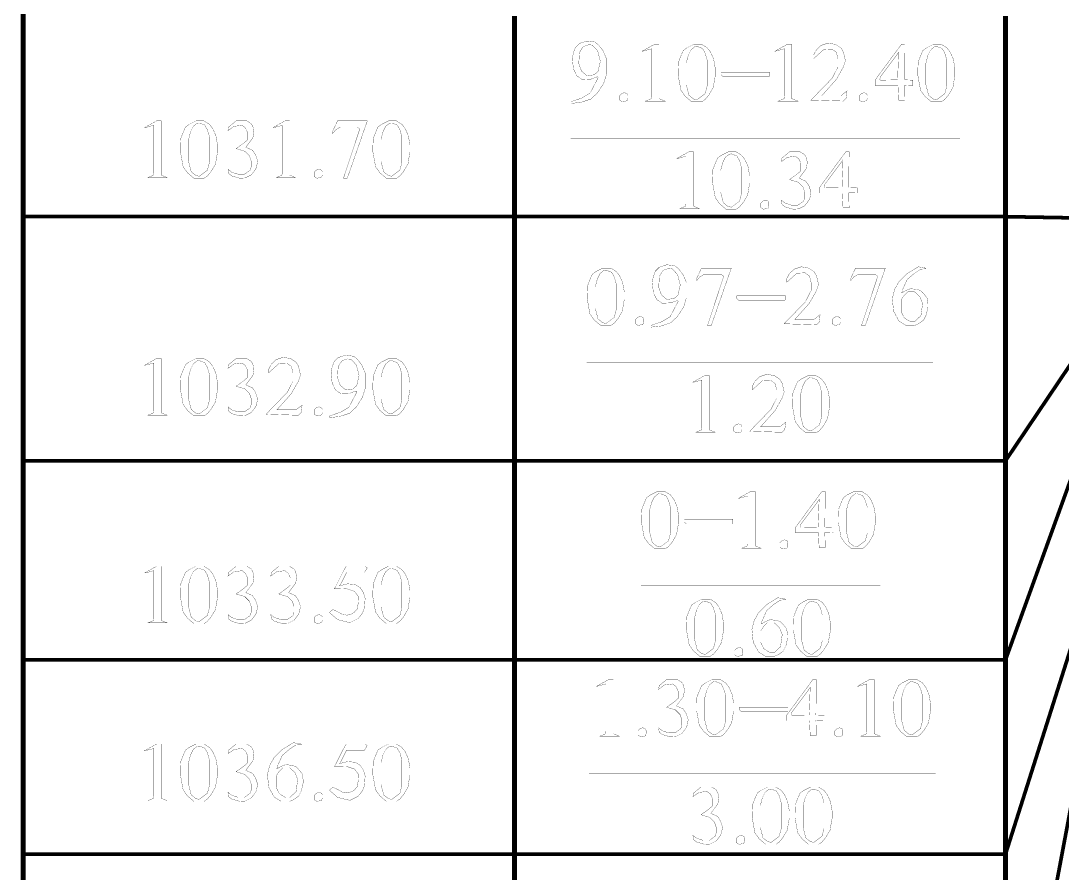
# Model space of a CAD drawing. Extents: x 94 to 452, y -72 to 1042.
# Drawn here: x 146.13 to 188.53, y 110.66 to 145.35 of the extents above; entities that cross this region are included whole.
import ezdxf

# ---------------------------------------------------------------- set-up
doc = ezdxf.new("R2010")
doc.units = 0
doc.header["$MEASUREMENT"] = 0
doc.layers.add('TREE_LAYER', color=7, linetype='Continuous')

msp = doc.modelspace()

# ---------------------------------------------------------------- linework, layer by layer
at = {"layer": 'TREE_LAYER'}
for points, const_width, elevation in [([(146.22612, 164.304039), (146.22612, 99.210443)], 0.2, 65.093596), ([(146.22612, 145.547149), (146.22612, 137.377772)], 0.2, 8.169377), ([(166.22612, 145.547149), (166.22612, 137.377772)], 0.2, 8.169377), ([(186.22612, 145.547149), (186.22612, 137.377772)], 0.2, 8.169377), ([(186.22612, 145.547149), (186.22612, 137.377772)], 0.2, 8.169377), ([(169.506821, 144.484246), (169.177409, 144.525422), (168.875448, 144.429344), (168.710742, 144.264638), (168.628389, 144.04503), (168.587213, 143.811697), (168.628389, 143.399932), (168.765644, 143.111697), (168.985252, 142.960716), (169.342115, 142.974442), (169.602899, 143.07052), (169.644075, 143.043069), (169.314664, 142.411697), (168.971526, 142.205814), (168.532311, 142.054834), (168.532311, 141.986206), (168.916624, 142.027383), (169.095056, 142.082285), (169.342115, 142.164638), (169.589173, 142.397971), (169.616624, 142.425422), (169.863683, 142.809736), (169.973487, 143.166599), (169.973487, 143.811697), (169.836232, 144.127383), (169.657801, 144.360716), (169.506821, 144.484246), (169.506821, 144.484246)], 0.01, 977), ([(169.163683, 144.346991), (169.246036, 144.374442), (169.397017, 144.360716), (169.616624, 144.127383), (169.726428, 143.701893), (169.63035, 143.290128), (169.47937, 143.152873), (169.177409, 143.111697), (168.957801, 143.303853), (168.847997, 143.605814), (168.875448, 144.058755), (168.985252, 144.237187), (168.998977, 144.250912), (169.040154, 144.305814), (169.163683, 144.346991), (169.163683, 144.346991)], 0.01, 977), ([(172.114664, 144.388167), (171.922507, 144.388167), (171.428389, 144.113657), (171.45584, 144.113657), (171.812703, 144.209736), (171.812703, 143.962677), (171.812703, 142.274442), (171.798977, 142.178363), (171.565644, 142.082285), (172.361722, 142.082285), (172.15584, 142.164638), (172.114664, 142.178363), (172.114664, 142.260716), (172.114664, 144.388167), (172.114664, 144.388167)], 0.01, 977), ([(173.857801, 144.388167), (173.528389, 144.388167), (173.253879, 144.250912), (173.102899, 144.141108), (173.006821, 143.921501), (172.910742, 143.674442), (172.897017, 143.34503), (172.897017, 143.125422), (173.006821, 142.521501), (173.185252, 142.274442), (173.446036, 142.054834), (173.857801, 142.054834), (173.857801, 142.054834), (173.995056, 142.150912), (174.146036, 142.329344), (174.324468, 142.631304), (174.365644, 142.892089), (174.406821, 143.111697), (174.406821, 143.221501), (174.406821, 143.413657), (174.338193, 143.797971), (174.214664, 144.072481), (174.077409, 144.250912), (173.857801, 144.388167), (173.857801, 144.388167)], 0.01, 977), ([(173.638193, 144.305814), (173.665644, 144.305814), (173.885252, 144.223461), (173.995056, 144.031304), (174.077409, 143.743069), (174.077409, 142.699932), (173.995056, 142.384246), (173.665644, 142.137187), (173.528389, 142.164638), (173.336232, 142.315618), (173.226428, 142.741108), (173.226428, 143.633265), (173.308781, 143.948952), (173.418585, 144.168559), (173.569566, 144.292089), (173.638193, 144.305814), (173.638193, 144.305814)], 0.01, 977), ([(177.522507, 144.388167), (177.33035, 144.388167), (176.836232, 144.113657), (176.863683, 144.113657), (177.220546, 144.209736), (177.220546, 143.962677), (177.220546, 142.274442), (177.206821, 142.178363), (176.973487, 142.082285), (177.769566, 142.082285), (177.563683, 142.164638), (177.522507, 142.178363), (177.522507, 142.260716), (177.522507, 144.388167), (177.522507, 144.388167)], 0.01, 977), ([(179.306821, 144.388167), (179.00486, 144.443069), (178.716624, 144.346991), (178.524468, 144.168559), (178.414664, 143.962677), (178.414664, 143.811697), (178.826428, 144.182285), (179.15584, 144.19601), (179.334272, 144.072481), (179.402899, 143.811697), (179.402899, 143.468559), (179.169566, 143.015618), (178.30486, 142.123461), (179.622507, 142.082285), (179.732311, 142.192089), (179.773487, 142.49405), (179.526428, 142.301893), (178.826428, 142.301893), (178.744075, 142.301893), (179.334272, 142.960716), (179.622507, 143.468559), (179.663683, 143.592089), (179.70486, 143.715618), (179.70486, 143.743069), (179.677409, 143.852873), (179.636232, 144.031304), (179.622507, 144.086206), (179.526428, 144.237187), (179.512703, 144.250912), (179.306821, 144.388167), (179.306821, 144.388167)], 0.01, 977), ([(182.120546, 144.388167), (181.983291, 144.388167), (180.912703, 142.933265), (180.912703, 142.713657), (181.846036, 142.713657), (181.873487, 142.109736), (182.120546, 142.109736), (182.106821, 142.727383), (182.449958, 142.713657), (182.449958, 142.933265), (182.106821, 142.946991), (182.120546, 144.388167), (182.120546, 144.388167)], 0.01, 977), ([(183.616624, 144.388167), (183.287213, 144.388167), (183.012703, 144.250912), (182.861722, 144.141108), (182.765644, 143.921501), (182.669566, 143.674442), (182.65584, 143.34503), (182.65584, 143.125422), (182.765644, 142.521501), (182.944075, 142.274442), (183.20486, 142.054834), (183.616624, 142.054834), (183.616624, 142.054834), (183.753879, 142.150912), (183.90486, 142.329344), (184.083291, 142.631304), (184.124468, 142.892089), (184.165644, 143.111697), (184.165644, 143.221501), (184.165644, 143.413657), (184.097017, 143.797971), (183.973487, 144.072481), (183.836232, 144.250912), (183.616624, 144.388167), (183.616624, 144.388167)], 0.01, 977), ([(183.397017, 144.305814), (183.424468, 144.305814), (183.644075, 144.223461), (183.753879, 144.031304), (183.836232, 143.743069), (183.836232, 142.699932), (183.753879, 142.384246), (183.424468, 142.137187), (183.287213, 142.164638), (183.095056, 142.315618), (182.985252, 142.741108), (182.985252, 143.633265), (183.067605, 143.948952), (183.177409, 144.168559), (183.328389, 144.292089), (183.397017, 144.305814), (183.397017, 144.305814)], 0.01, 977), ([(181.791134, 143.948952), (181.873487, 144.072481), (181.832311, 142.946991), (181.132311, 142.933265), (181.10486, 142.960716), (181.132311, 143.07052), (181.791134, 143.948952), (181.791134, 143.948952)], 0.01, 977), ([(176.616624, 143.262677), (174.640154, 143.262677), (174.640154, 143.152873), (174.722507, 143.07052), (176.589173, 143.07052), (176.616624, 143.111697), (176.616624, 143.262677), (176.616624, 143.262677)], 0.01, 977), ([(170.810742, 142.384246), (170.700938, 142.425422), (170.591134, 142.384246), (170.508781, 142.301893), (170.508781, 142.123461), (170.618585, 142.054834), (170.810742, 142.09601), (170.838193, 142.192089), (170.838193, 142.205814), (170.838193, 142.315618), (170.810742, 142.384246), (170.810742, 142.384246)], 0.01, 977), ([(180.569566, 142.384246), (180.459762, 142.425422), (180.349958, 142.384246), (180.267605, 142.301893), (180.267605, 142.123461), (180.377409, 142.054834), (180.569566, 142.09601), (180.597017, 142.192089), (180.597017, 142.205814), (180.597017, 142.315618), (180.569566, 142.384246), (180.569566, 142.384246)], 0.01, 977), ([(151.843924, 141.273494), (151.651767, 141.273494), (151.15765, 140.998984), (151.185101, 140.998984), (151.541963, 141.095062), (151.541963, 140.848003), (151.541963, 139.159768), (151.528238, 139.06369), (151.294905, 138.967611), (152.090983, 138.967611), (151.885101, 139.049964), (151.843924, 139.06369), (151.843924, 139.146043), (151.843924, 141.273494), (151.843924, 141.273494)], 0.01, 978), ([(153.587061, 141.273494), (153.25765, 141.273494), (152.98314, 141.136239), (152.832159, 141.026435), (152.736081, 140.806827), (152.640003, 140.559768), (152.626277, 140.230356), (152.626277, 140.010748), (152.736081, 139.406827), (152.914512, 139.159768), (153.175297, 138.94016), (153.587061, 138.94016), (153.587061, 138.94016), (153.724316, 139.036239), (153.875297, 139.21467), (154.053728, 139.516631), (154.094905, 139.777415), (154.136081, 139.997023), (154.136081, 140.106827), (154.136081, 140.298984), (154.067454, 140.683298), (153.943924, 140.957807), (153.806669, 141.136239), (153.587061, 141.273494), (153.587061, 141.273494)], 0.01, 978), ([(155.330199, 141.273494), (154.890983, 141.273494), (154.589022, 141.026435), (154.561571, 140.875454), (154.80863, 141.053886), (155.138042, 141.095062), (155.275297, 140.985258), (155.35765, 140.806827), (155.35765, 140.504866), (155.23412, 140.395062), (155.069414, 140.271533), (154.890983, 140.148003), (155.247846, 140.038199), (155.440003, 139.846043), (155.50863, 139.64016), (155.50863, 139.406827), (155.467454, 139.269572), (155.23412, 139.104866), (154.973336, 139.104866), (154.712552, 139.187219), (154.561571, 139.310748), (154.589022, 139.132317), (154.712552, 139.036239), (155.041963, 138.94016), (155.261571, 138.953886), (155.50863, 139.077415), (155.618434, 139.21467), (155.700787, 139.338199), (155.728238, 139.420552), (155.769414, 139.64016), (155.687061, 139.887219), (155.563532, 140.079376), (155.289022, 140.202905), (155.577258, 140.587219), (155.618434, 140.848003), (155.577258, 141.04016), (155.50863, 141.16369), (155.330199, 141.273494), (155.330199, 141.273494)], 0.01, 978), ([(157.073336, 141.273494), (156.881179, 141.273494), (156.387061, 140.998984), (156.414512, 140.998984), (156.771375, 141.095062), (156.771375, 140.848003), (156.771375, 139.159768), (156.75765, 139.06369), (156.524316, 138.967611), (157.320395, 138.967611), (157.114512, 139.049964), (157.073336, 139.06369), (157.073336, 139.146043), (157.073336, 141.273494), (157.073336, 141.273494)], 0.01, 978), ([(160.230199, 141.273494), (159.022356, 141.273494), (158.802748, 140.806827), (158.802748, 140.806827), (158.830199, 140.76565), (158.953728, 140.916631), (159.132159, 141.026435), (159.818434, 141.026435), (159.928238, 140.944082), (159.269414, 138.953886), (159.269414, 138.94016), (159.420395, 138.94016), (160.230199, 141.259768), (160.230199, 141.273494), (160.230199, 141.273494)], 0.01, 978), ([(161.424316, 141.273494), (161.094905, 141.273494), (160.820395, 141.136239), (160.669414, 141.026435), (160.573336, 140.806827), (160.477258, 140.559768), (160.463532, 140.230356), (160.463532, 140.010748), (160.573336, 139.406827), (160.751767, 139.159768), (161.012552, 138.94016), (161.424316, 138.94016), (161.424316, 138.94016), (161.561571, 139.036239), (161.712552, 139.21467), (161.890983, 139.516631), (161.932159, 139.777415), (161.973336, 139.997023), (161.973336, 140.106827), (161.973336, 140.298984), (161.904709, 140.683298), (161.781179, 140.957807), (161.643924, 141.136239), (161.424316, 141.273494), (161.424316, 141.273494)], 0.01, 978), ([(153.367454, 141.191141), (153.394905, 141.191141), (153.614512, 141.108788), (153.724316, 140.916631), (153.806669, 140.628396), (153.806669, 139.585258), (153.724316, 139.269572), (153.394905, 139.022513), (153.25765, 139.049964), (153.065493, 139.200945), (152.955689, 139.626435), (152.955689, 140.518592), (153.038042, 140.834278), (153.147846, 141.053886), (153.298826, 141.177415), (153.367454, 141.191141), (153.367454, 141.191141)], 0.01, 978), ([(161.204709, 141.191141), (161.232159, 141.191141), (161.451767, 141.108788), (161.561571, 140.916631), (161.643924, 140.628396), (161.643924, 139.585258), (161.561571, 139.269572), (161.232159, 139.022513), (161.094905, 139.049964), (160.902748, 139.200945), (160.792944, 139.626435), (160.792944, 140.518592), (160.875297, 140.834278), (160.985101, 141.053886), (161.136081, 141.177415), (161.204709, 141.191141), (161.204709, 141.191141)], 0.01, 978), ([(168.518585, 140.562187), (184.371526, 140.562187)], 0.01, 977), ([(173.514664, 140.013167), (173.322507, 140.013167), (172.828389, 139.738657), (172.85584, 139.738657), (173.212703, 139.834736), (173.212703, 139.587677), (173.212703, 137.899442), (173.198977, 137.803363), (172.965644, 137.707285), (173.761722, 137.707285), (173.55584, 137.789638), (173.514664, 137.803363), (173.514664, 137.885716), (173.514664, 140.013167), (173.514664, 140.013167)], 0.01, 977), ([(175.257801, 140.013167), (174.928389, 140.013167), (174.653879, 139.875912), (174.502899, 139.766108), (174.406821, 139.546501), (174.310742, 139.299442), (174.297017, 138.97003), (174.297017, 138.750422), (174.406821, 138.146501), (174.585252, 137.899442), (174.846036, 137.679834), (175.257801, 137.679834), (175.257801, 137.679834), (175.395056, 137.775912), (175.546036, 137.954344), (175.724468, 138.256304), (175.765644, 138.517089), (175.806821, 138.736697), (175.806821, 138.846501), (175.806821, 139.038657), (175.738193, 139.422971), (175.614664, 139.697481), (175.477409, 139.875912), (175.257801, 140.013167), (175.257801, 140.013167)], 0.01, 977), ([(177.865644, 140.013167), (177.426428, 140.013167), (177.124468, 139.766108), (177.097017, 139.615128), (177.344075, 139.793559), (177.673487, 139.834736), (177.810742, 139.724932), (177.893095, 139.546501), (177.893095, 139.24454), (177.769566, 139.134736), (177.60486, 139.011206), (177.426428, 138.887677), (177.783291, 138.777873), (177.975448, 138.585716), (178.044075, 138.379834), (178.044075, 138.146501), (178.002899, 138.009246), (177.769566, 137.84454), (177.508781, 137.84454), (177.247997, 137.926893), (177.097017, 138.050422), (177.124468, 137.871991), (177.247997, 137.775912), (177.577409, 137.679834), (177.797017, 137.693559), (178.044075, 137.817089), (178.153879, 137.954344), (178.236232, 138.077873), (178.263683, 138.160226), (178.30486, 138.379834), (178.222507, 138.626893), (178.098977, 138.81905), (177.824468, 138.942579), (178.112703, 139.326893), (178.153879, 139.587677), (178.112703, 139.779834), (178.044075, 139.903363), (177.865644, 140.013167), (177.865644, 140.013167)], 0.01, 977), ([(179.85584, 140.013167), (179.718585, 140.013167), (178.647997, 138.558265), (178.647997, 138.338657), (179.58133, 138.338657), (179.608781, 137.734736), (179.85584, 137.734736), (179.842115, 138.352383), (180.185252, 138.338657), (180.185252, 138.558265), (179.842115, 138.571991), (179.85584, 140.013167), (179.85584, 140.013167)], 0.01, 977), ([(175.038193, 139.930814), (175.065644, 139.930814), (175.285252, 139.848461), (175.395056, 139.656304), (175.477409, 139.368069), (175.477409, 138.324932), (175.395056, 138.009246), (175.065644, 137.762187), (174.928389, 137.789638), (174.736232, 137.940618), (174.626428, 138.366108), (174.626428, 139.258265), (174.708781, 139.573952), (174.818585, 139.793559), (174.969566, 139.917089), (175.038193, 139.930814), (175.038193, 139.930814)], 0.01, 977), ([(179.526428, 139.573952), (179.608781, 139.697481), (179.567605, 138.571991), (178.867605, 138.558265), (178.840154, 138.585716), (178.867605, 138.69552), (179.526428, 139.573952), (179.526428, 139.573952)], 0.01, 977), ([(158.377258, 139.269572), (158.267454, 139.310748), (158.15765, 139.269572), (158.075297, 139.187219), (158.075297, 139.008788), (158.185101, 138.94016), (158.377258, 138.981337), (158.404709, 139.077415), (158.404709, 139.091141), (158.404709, 139.200945), (158.377258, 139.269572), (158.377258, 139.269572)], 0.01, 978), ([(176.561722, 138.009246), (176.451919, 138.050422), (176.342115, 138.009246), (176.259762, 137.926893), (176.259762, 137.748461), (176.369566, 137.679834), (176.561722, 137.72101), (176.589173, 137.817089), (176.589173, 137.830814), (176.589173, 137.940618), (176.561722, 138.009246), (176.561722, 138.009246)], 0.01, 977), ([(146.22612, 137.377772), (146.22612, 127.44381)], 0.2, 9.933962), ([(146.22612, 137.377772), (166.22612, 137.377772)], 0.15, 20), ([(166.22612, 137.377772), (166.22612, 127.44381)], 0.2, 9.933962), ([(166.22612, 137.377772), (186.22612, 137.377772)], 0.15, 20), ([(186.22612, 137.377772), (186.22612, 127.44381)], 0.2, 9.933962), ([(186.22612, 137.377772), (186.22612, 127.44381)], 0.2, 9.933962), ([(186.22612, 137.377772), (191.22612, 137.287647)], 0.15, 5.000812), ([(170.153812, 135.282338), (169.824401, 135.282338), (169.549891, 135.145083), (169.39891, 135.035279), (169.302832, 134.815671), (169.206754, 134.568613), (169.193028, 134.239201), (169.193028, 134.019593), (169.302832, 133.415671), (169.481263, 133.168613), (169.742048, 132.949005), (170.153812, 132.949005), (170.153812, 132.949005), (170.291067, 133.045083), (170.442048, 133.223515), (170.620479, 133.525475), (170.661656, 133.78626), (170.702832, 134.005868), (170.702832, 134.115671), (170.702832, 134.307828), (170.634205, 134.692142), (170.510675, 134.966652), (170.37342, 135.145083), (170.153812, 135.282338), (170.153812, 135.282338)], 0.01, 976), ([(172.761656, 135.378417), (172.432244, 135.419593), (172.130283, 135.323515), (171.965577, 135.158809), (171.883224, 134.939201), (171.842048, 134.705868), (171.883224, 134.294103), (172.020479, 134.005868), (172.240087, 133.854887), (172.59695, 133.868613), (172.857734, 133.964691), (172.89891, 133.93724), (172.569499, 133.305868), (172.226361, 133.099985), (171.787146, 132.949005), (171.787146, 132.880377), (172.171459, 132.921554), (172.349891, 132.976456), (172.59695, 133.058809), (172.844008, 133.292142), (172.871459, 133.319593), (173.118518, 133.703907), (173.228322, 134.060769), (173.228322, 134.705868), (173.091067, 135.021554), (172.912636, 135.254887), (172.761656, 135.378417), (172.761656, 135.378417)], 0.01, 976), ([(175.053812, 135.282338), (173.845969, 135.282338), (173.626361, 134.815671), (173.626361, 134.815671), (173.653812, 134.774495), (173.777342, 134.925475), (173.955773, 135.035279), (174.642048, 135.035279), (174.751852, 134.952926), (174.093028, 132.96273), (174.093028, 132.949005), (174.244008, 132.949005), (175.053812, 135.268613), (175.053812, 135.282338), (175.053812, 135.282338)], 0.01, 976), ([(178.210675, 135.282338), (177.908714, 135.33724), (177.620479, 135.241162), (177.428322, 135.06273), (177.318518, 134.856848), (177.318518, 134.705868), (177.730283, 135.076456), (178.059695, 135.090181), (178.238126, 134.966652), (178.306754, 134.705868), (178.306754, 134.36273), (178.07342, 133.909789), (177.208714, 133.017632), (178.526361, 132.976456), (178.636165, 133.08626), (178.677342, 133.38822), (178.430283, 133.196064), (177.730283, 133.196064), (177.64793, 133.196064), (178.238126, 133.854887), (178.526361, 134.36273), (178.567538, 134.48626), (178.608714, 134.609789), (178.608714, 134.63724), (178.581263, 134.747044), (178.540087, 134.925475), (178.526361, 134.980377), (178.430283, 135.131358), (178.416558, 135.145083), (178.210675, 135.282338), (178.210675, 135.282338)], 0.01, 976), ([(181.326361, 135.282338), (180.118518, 135.282338), (179.89891, 134.815671), (179.89891, 134.815671), (179.926361, 134.774495), (180.049891, 134.925475), (180.228322, 135.035279), (180.914597, 135.035279), (181.024401, 134.952926), (180.365577, 132.96273), (180.365577, 132.949005), (180.516558, 132.949005), (181.326361, 135.268613), (181.326361, 135.282338), (181.326361, 135.282338)], 0.01, 976), ([(182.987146, 135.282338), (182.671459, 135.33724), (182.218518, 135.06273), (181.889107, 134.733319), (181.710675, 134.417632), (181.614597, 134.047044), (181.669499, 133.525475), (181.889107, 133.127436), (182.177342, 132.949005), (182.520479, 132.949005), (182.685185, 133.017632), (182.891067, 133.168613), (183.000871, 133.38822), (183.069499, 133.703907), (183.069499, 133.827436), (183.028322, 134.074495), (182.918518, 134.21175), (182.849891, 134.294103), (182.753812, 134.376456), (182.602832, 134.417632), (182.355773, 134.445083), (182.149891, 134.36273), (181.99891, 134.266652), (182.026361, 134.390181), (182.218518, 134.815671), (182.232244, 134.829397), (182.520479, 135.076456), (182.767538, 135.241162), (182.767538, 135.241162), (182.987146, 135.254887), (182.987146, 135.282338), (182.987146, 135.282338)], 0.01, 976), ([(169.934205, 135.199985), (169.961656, 135.199985), (170.181263, 135.117632), (170.291067, 134.925475), (170.37342, 134.63724), (170.37342, 133.594103), (170.291067, 133.278417), (169.961656, 133.031358), (169.824401, 133.058809), (169.632244, 133.209789), (169.52244, 133.635279), (169.52244, 134.527436), (169.604793, 134.843122), (169.714597, 135.06273), (169.865577, 135.18626), (169.934205, 135.199985), (169.934205, 135.199985)], 0.01, 976), ([(172.418518, 135.241162), (172.500871, 135.268613), (172.651852, 135.254887), (172.871459, 135.021554), (172.981263, 134.596064), (172.885185, 134.184299), (172.734205, 134.047044), (172.432244, 134.005868), (172.212636, 134.198024), (172.102832, 134.499985), (172.130283, 134.952926), (172.240087, 135.131358), (172.253812, 135.145083), (172.294989, 135.199985), (172.418518, 135.241162), (172.418518, 135.241162)], 0.01, 976), ([(186.22612, 127.44381), (191.22612, 134.860875)], 0.15, 8.944991), ([(177.263616, 134.156848), (175.287146, 134.156848), (175.287146, 134.047044), (175.369499, 133.964691), (177.236165, 133.964691), (177.263616, 134.005868), (177.263616, 134.156848), (177.263616, 134.156848)], 0.01, 976), ([(182.177342, 134.252926), (182.245969, 134.321554), (182.520479, 134.321554), (182.740087, 134.115671), (182.849891, 133.841162), (182.781263, 133.347044), (182.520479, 133.099985), (182.355773, 133.099985), (182.094989, 133.264691), (181.971459, 133.525475), (181.971459, 133.992142), (182.108714, 134.184299), (182.177342, 134.252926), (182.177342, 134.252926)], 0.01, 976), ([(171.457734, 133.278417), (171.34793, 133.319593), (171.238126, 133.278417), (171.155773, 133.196064), (171.155773, 133.017632), (171.265577, 132.949005), (171.457734, 132.990181), (171.485185, 133.08626), (171.485185, 133.099985), (171.485185, 133.209789), (171.457734, 133.278417), (171.457734, 133.278417)], 0.01, 976), ([(179.47342, 133.278417), (179.363616, 133.319593), (179.253812, 133.278417), (179.171459, 133.196064), (179.171459, 133.017632), (179.281263, 132.949005), (179.47342, 132.990181), (179.500871, 133.08626), (179.500871, 133.099985), (179.500871, 133.209789), (179.47342, 133.278417), (179.47342, 133.278417)], 0.01, 976), ([(186.22612, 119.339788), (191.22612, 133.162214)], 0.15, 14.698961), ([(151.843924, 131.600307), (151.651767, 131.600307), (151.15765, 131.325797), (151.185101, 131.325797), (151.541963, 131.421875), (151.541963, 131.174817), (151.541963, 129.486581), (151.528238, 129.390503), (151.294905, 129.294424), (152.090983, 129.294424), (151.885101, 129.376777), (151.843924, 129.390503), (151.843924, 129.472856), (151.843924, 131.600307), (151.843924, 131.600307)], 0.01, 975), ([(153.587061, 131.600307), (153.25765, 131.600307), (152.98314, 131.463052), (152.832159, 131.353248), (152.736081, 131.13364), (152.640003, 130.886581), (152.626277, 130.557169), (152.626277, 130.337562), (152.736081, 129.73364), (152.914512, 129.486581), (153.175297, 129.266973), (153.587061, 129.266973), (153.587061, 129.266973), (153.724316, 129.363052), (153.875297, 129.541483), (154.053728, 129.843444), (154.094905, 130.104228), (154.136081, 130.323836), (154.136081, 130.43364), (154.136081, 130.625797), (154.067454, 131.010111), (153.943924, 131.28462), (153.806669, 131.463052), (153.587061, 131.600307), (153.587061, 131.600307)], 0.01, 975), ([(153.367454, 131.517954), (153.394905, 131.517954), (153.614512, 131.435601), (153.724316, 131.243444), (153.806669, 130.955209), (153.806669, 129.912071), (153.724316, 129.596385), (153.394905, 129.349326), (153.25765, 129.376777), (153.065493, 129.527758), (152.955689, 129.953248), (152.955689, 130.845405), (153.038042, 131.161091), (153.147846, 131.380699), (153.298826, 131.504228), (153.367454, 131.517954), (153.367454, 131.517954)], 0.01, 975), ([(155.330199, 131.600307), (154.890983, 131.600307), (154.589022, 131.353248), (154.561571, 131.202267), (154.80863, 131.380699), (155.138042, 131.421875), (155.275297, 131.312071), (155.35765, 131.13364), (155.35765, 130.831679), (155.23412, 130.721875), (155.069414, 130.598346), (154.890983, 130.474817), (155.247846, 130.365013), (155.440003, 130.172856), (155.50863, 129.966973), (155.50863, 129.73364), (155.467454, 129.596385), (155.23412, 129.431679), (154.973336, 129.431679), (154.712552, 129.514032), (154.561571, 129.637562), (154.589022, 129.45913), (154.712552, 129.363052), (155.041963, 129.266973), (155.261571, 129.280699), (155.50863, 129.404228), (155.618434, 129.541483), (155.700787, 129.665013), (155.728238, 129.747366), (155.769414, 129.966973), (155.687061, 130.214032), (155.563532, 130.406189), (155.289022, 130.529718), (155.577258, 130.914032), (155.618434, 131.174817), (155.577258, 131.366973), (155.50863, 131.490503), (155.330199, 131.600307), (155.330199, 131.600307)], 0.01, 975), ([(157.114512, 131.600307), (156.812552, 131.655209), (156.524316, 131.55913), (156.332159, 131.380699), (156.222356, 131.174817), (156.222356, 131.023836), (156.63412, 131.394424), (156.963532, 131.40815), (157.141963, 131.28462), (157.210591, 131.023836), (157.210591, 130.680699), (156.977258, 130.227758), (156.112552, 129.335601), (157.430199, 129.294424), (157.540003, 129.404228), (157.581179, 129.706189), (157.33412, 129.514032), (156.63412, 129.514032), (156.551767, 129.514032), (157.141963, 130.172856), (157.430199, 130.680699), (157.471375, 130.804228), (157.512552, 130.927758), (157.512552, 130.955209), (157.485101, 131.065013), (157.443924, 131.243444), (157.430199, 131.298346), (157.33412, 131.449326), (157.320395, 131.463052), (157.114512, 131.600307), (157.114512, 131.600307)], 0.01, 975), ([(159.681179, 131.696385), (159.351767, 131.737562), (159.049807, 131.641483), (158.885101, 131.476777), (158.802748, 131.257169), (158.761571, 131.023836), (158.802748, 130.612071), (158.940003, 130.323836), (159.15961, 130.172856), (159.516473, 130.186581), (159.777258, 130.28266), (159.818434, 130.255209), (159.489022, 129.623836), (159.145885, 129.417954), (158.706669, 129.266973), (158.706669, 129.198346), (159.090983, 129.239522), (159.269414, 129.294424), (159.516473, 129.376777), (159.763532, 129.610111), (159.790983, 129.637562), (160.038042, 130.021875), (160.147846, 130.378738), (160.147846, 131.023836), (160.010591, 131.339522), (159.832159, 131.572856), (159.681179, 131.696385), (159.681179, 131.696385)], 0.01, 975), ([(159.338042, 131.55913), (159.420395, 131.586581), (159.571375, 131.572856), (159.790983, 131.339522), (159.900787, 130.914032), (159.804709, 130.502267), (159.653728, 130.365013), (159.351767, 130.323836), (159.132159, 130.515993), (159.022356, 130.817954), (159.049807, 131.270895), (159.15961, 131.449326), (159.173336, 131.463052), (159.214512, 131.517954), (159.338042, 131.55913), (159.338042, 131.55913)], 0.01, 975), ([(161.424316, 131.600307), (161.094905, 131.600307), (160.820395, 131.463052), (160.669414, 131.353248), (160.573336, 131.13364), (160.477258, 130.886581), (160.463532, 130.557169), (160.463532, 130.337562), (160.573336, 129.73364), (160.751767, 129.486581), (161.012552, 129.266973), (161.424316, 129.266973), (161.424316, 129.266973), (161.561571, 129.363052), (161.712552, 129.541483), (161.890983, 129.843444), (161.932159, 130.104228), (161.973336, 130.323836), (161.973336, 130.43364), (161.973336, 130.625797), (161.904709, 131.010111), (161.781179, 131.28462), (161.643924, 131.463052), (161.424316, 131.600307), (161.424316, 131.600307)], 0.01, 975), ([(161.204709, 131.517954), (161.232159, 131.517954), (161.451767, 131.435601), (161.561571, 131.243444), (161.643924, 130.955209), (161.643924, 129.912071), (161.561571, 129.596385), (161.232159, 129.349326), (161.094905, 129.376777), (160.902748, 129.527758), (160.792944, 129.953248), (160.792944, 130.845405), (160.875297, 131.161091), (160.985101, 131.380699), (161.136081, 131.504228), (161.204709, 131.517954), (161.204709, 131.517954)], 0.01, 975), ([(169.165577, 131.456358), (183.275381, 131.456358)], 0.01, 976), ([(174.161656, 130.907338), (173.969499, 130.907338), (173.475381, 130.632828), (173.502832, 130.632828), (173.859695, 130.728907), (173.859695, 130.481848), (173.859695, 128.793613), (173.845969, 128.697534), (173.612636, 128.601456), (174.408714, 128.601456), (174.202832, 128.683809), (174.161656, 128.697534), (174.161656, 128.779887), (174.161656, 130.907338), (174.161656, 130.907338)], 0.01, 976), ([(176.810675, 130.907338), (176.508714, 130.96224), (176.220479, 130.866162), (176.028322, 130.68773), (175.918518, 130.481848), (175.918518, 130.330868), (176.330283, 130.701456), (176.659695, 130.715181), (176.838126, 130.591652), (176.906754, 130.330868), (176.906754, 129.98773), (176.67342, 129.534789), (175.808714, 128.642632), (177.126361, 128.601456), (177.236165, 128.71126), (177.277342, 129.01322), (177.030283, 128.821064), (176.330283, 128.821064), (176.24793, 128.821064), (176.838126, 129.479887), (177.126361, 129.98773), (177.167538, 130.11126), (177.208714, 130.234789), (177.208714, 130.26224), (177.181263, 130.372044), (177.140087, 130.550475), (177.126361, 130.605377), (177.030283, 130.756358), (177.016558, 130.770083), (176.810675, 130.907338), (176.810675, 130.907338)], 0.01, 976), ([(178.512636, 130.907338), (178.183224, 130.907338), (177.908714, 130.770083), (177.757734, 130.660279), (177.661656, 130.440671), (177.565577, 130.193613), (177.551852, 129.864201), (177.551852, 129.644593), (177.661656, 129.040671), (177.840087, 128.793613), (178.100871, 128.574005), (178.512636, 128.574005), (178.512636, 128.574005), (178.649891, 128.670083), (178.800871, 128.848515), (178.979303, 129.150475), (179.020479, 129.41126), (179.061656, 129.630868), (179.061656, 129.740671), (179.061656, 129.932828), (178.993028, 130.317142), (178.869499, 130.591652), (178.732244, 130.770083), (178.512636, 130.907338), (178.512636, 130.907338)], 0.01, 976), ([(178.293028, 130.824985), (178.320479, 130.824985), (178.540087, 130.742632), (178.649891, 130.550475), (178.732244, 130.26224), (178.732244, 129.219103), (178.649891, 128.903417), (178.320479, 128.656358), (178.183224, 128.683809), (177.991067, 128.834789), (177.881263, 129.260279), (177.881263, 130.152436), (177.963616, 130.468122), (178.07342, 130.68773), (178.224401, 130.81126), (178.293028, 130.824985), (178.293028, 130.824985)], 0.01, 976), ([(158.377258, 129.596385), (158.267454, 129.637562), (158.15765, 129.596385), (158.075297, 129.514032), (158.075297, 129.335601), (158.185101, 129.266973), (158.377258, 129.30815), (158.404709, 129.404228), (158.404709, 129.417954), (158.404709, 129.527758), (158.377258, 129.596385), (158.377258, 129.596385)], 0.01, 975), ([(175.465577, 128.903417), (175.355773, 128.944593), (175.245969, 128.903417), (175.163616, 128.821064), (175.163616, 128.642632), (175.27342, 128.574005), (175.465577, 128.615181), (175.493028, 128.71126), (175.493028, 128.724985), (175.493028, 128.834789), (175.465577, 128.903417), (175.465577, 128.903417)], 0.01, 976), ([(146.22612, 127.44381), (146.22612, 119.339788)], 0.2, 8.104022), ([(146.22612, 127.44381), (166.22612, 127.44381)], 0.15, 20), ([(166.22612, 127.44381), (166.22612, 119.339788)], 0.2, 8.104022), ([(166.22612, 127.44381), (186.22612, 127.44381)], 0.15, 20), ([(186.22612, 127.44381), (186.22612, 119.339788)], 0.2, 8.104022), ([(186.22612, 127.44381), (186.22612, 119.339788)], 0.2, 8.104022), ([(186.22612, 111.431831), (191.22612, 127.192648)], 0.15, 16.534914), ([(172.363448, 126.186428), (172.034036, 126.186428), (171.759526, 126.049173), (171.608546, 125.939369), (171.512467, 125.719762), (171.416389, 125.472703), (171.402664, 125.143291), (171.402664, 124.923683), (171.512467, 124.319762), (171.690899, 124.072703), (171.951683, 123.853095), (172.363448, 123.853095), (172.363448, 123.853095), (172.500703, 123.949173), (172.651683, 124.127605), (172.830115, 124.429565), (172.871291, 124.69035), (172.912467, 124.909958), (172.912467, 125.019762), (172.912467, 125.211918), (172.84384, 125.596232), (172.720311, 125.870742), (172.583056, 126.049173), (172.363448, 126.186428), (172.363448, 126.186428)], 0.01, 972), ([(172.14384, 126.104075), (172.171291, 126.104075), (172.390899, 126.021722), (172.500703, 125.829565), (172.583056, 125.54133), (172.583056, 124.498193), (172.500703, 124.182507), (172.171291, 123.935448), (172.034036, 123.962899), (171.841879, 124.113879), (171.732075, 124.539369), (171.732075, 125.431526), (171.814428, 125.747213), (171.924232, 125.96682), (172.075213, 126.09035), (172.14384, 126.104075), (172.14384, 126.104075)], 0.01, 972), ([(176.028154, 126.186428), (175.835997, 126.186428), (175.341879, 125.911918), (175.36933, 125.911918), (175.726193, 126.007997), (175.726193, 125.760938), (175.726193, 124.072703), (175.712467, 123.976624), (175.479134, 123.880546), (176.275213, 123.880546), (176.06933, 123.962899), (176.028154, 123.976624), (176.028154, 124.058977), (176.028154, 126.186428), (176.028154, 126.186428)], 0.01, 972), ([(178.883056, 126.186428), (178.745801, 126.186428), (177.675213, 124.731526), (177.675213, 124.511918), (178.608546, 124.511918), (178.635997, 123.907997), (178.883056, 123.907997), (178.86933, 124.525644), (179.212467, 124.511918), (179.212467, 124.731526), (178.86933, 124.745252), (178.883056, 126.186428), (178.883056, 126.186428)], 0.01, 972), ([(180.379134, 126.186428), (180.049722, 126.186428), (179.775213, 126.049173), (179.624232, 125.939369), (179.528154, 125.719762), (179.432075, 125.472703), (179.41835, 125.143291), (179.41835, 124.923683), (179.528154, 124.319762), (179.706585, 124.072703), (179.967369, 123.853095), (180.379134, 123.853095), (180.379134, 123.853095), (180.516389, 123.949173), (180.667369, 124.127605), (180.845801, 124.429565), (180.886977, 124.69035), (180.928154, 124.909958), (180.928154, 125.019762), (180.928154, 125.211918), (180.859526, 125.596232), (180.735997, 125.870742), (180.598742, 126.049173), (180.379134, 126.186428), (180.379134, 126.186428)], 0.01, 972), ([(180.159526, 126.104075), (180.186977, 126.104075), (180.406585, 126.021722), (180.516389, 125.829565), (180.598742, 125.54133), (180.598742, 124.498193), (180.516389, 124.182507), (180.186977, 123.935448), (180.049722, 123.962899), (179.857566, 124.113879), (179.747762, 124.539369), (179.747762, 125.431526), (179.830115, 125.747213), (179.939918, 125.96682), (180.090899, 126.09035), (180.159526, 126.104075), (180.159526, 126.104075)], 0.01, 972), ([(178.553644, 125.747213), (178.635997, 125.870742), (178.59482, 124.745252), (177.89482, 124.731526), (177.867369, 124.758977), (177.89482, 124.868781), (178.553644, 125.747213), (178.553644, 125.747213)], 0.01, 972), ([(186.22612, 99.210443), (191.22612, 125.779692)], 0.15, 27.035625), ([(175.122271, 125.060938), (173.145801, 125.060938), (173.145801, 124.951134), (173.228154, 124.868781), (175.09482, 124.868781), (175.122271, 124.909958), (175.122271, 125.060938), (175.122271, 125.060938)], 0.01, 972), ([(177.332075, 124.182507), (177.222271, 124.223683), (177.112467, 124.182507), (177.030115, 124.100154), (177.030115, 123.921722), (177.139918, 123.853095), (177.332075, 123.894271), (177.359526, 123.99035), (177.359526, 124.004075), (177.359526, 124.113879), (177.332075, 124.182507), (177.332075, 124.182507)], 0.01, 972), ([(151.843924, 123.146429), (151.651767, 123.146429), (151.15765, 122.871919), (151.185101, 122.871919), (151.541963, 122.967998), (151.541963, 122.720939), (151.541963, 121.032704), (151.528238, 120.936625), (151.294905, 120.840547), (152.090983, 120.840547), (151.885101, 120.9229), (151.843924, 120.936625), (151.843924, 121.018978), (151.843924, 123.146429), (151.843924, 123.146429)], 0.01, 974), ([(153.587061, 123.146429), (153.25765, 123.146429), (152.98314, 123.009174), (152.832159, 122.89937), (152.736081, 122.679762), (152.640003, 122.432704), (152.626277, 122.103292), (152.626277, 121.883684), (152.736081, 121.279762), (152.914512, 121.032704), (153.175297, 120.813096), (153.587061, 120.813096), (153.587061, 120.813096), (153.724316, 120.909174), (153.875297, 121.087606), (154.053728, 121.389566), (154.094905, 121.650351), (154.136081, 121.869958), (154.136081, 121.979762), (154.136081, 122.171919), (154.067454, 122.556233), (153.943924, 122.830743), (153.806669, 123.009174), (153.587061, 123.146429), (153.587061, 123.146429)], 0.01, 974), ([(153.367454, 123.064076), (153.394905, 123.064076), (153.614512, 122.981723), (153.724316, 122.789566), (153.806669, 122.501331), (153.806669, 121.458194), (153.724316, 121.142508), (153.394905, 120.895449), (153.25765, 120.9229), (153.065493, 121.07388), (152.955689, 121.49937), (152.955689, 122.391527), (153.038042, 122.707213), (153.147846, 122.926821), (153.298826, 123.050351), (153.367454, 123.064076), (153.367454, 123.064076)], 0.01, 974), ([(155.330199, 123.146429), (154.890983, 123.146429), (154.589022, 122.89937), (154.561571, 122.74839), (154.80863, 122.926821), (155.138042, 122.967998), (155.275297, 122.858194), (155.35765, 122.679762), (155.35765, 122.377802), (155.23412, 122.267998), (155.069414, 122.144468), (154.890983, 122.020939), (155.247846, 121.911135), (155.440003, 121.718978), (155.50863, 121.513096), (155.50863, 121.279762), (155.467454, 121.142508), (155.23412, 120.977802), (154.973336, 120.977802), (154.712552, 121.060155), (154.561571, 121.183684), (154.589022, 121.005253), (154.712552, 120.909174), (155.041963, 120.813096), (155.261571, 120.826821), (155.50863, 120.950351), (155.618434, 121.087606), (155.700787, 121.211135), (155.728238, 121.293488), (155.769414, 121.513096), (155.687061, 121.760155), (155.563532, 121.952311), (155.289022, 122.075841), (155.577258, 122.460155), (155.618434, 122.720939), (155.577258, 122.913096), (155.50863, 123.036625), (155.330199, 123.146429), (155.330199, 123.146429)], 0.01, 974), ([(157.073336, 123.146429), (156.63412, 123.146429), (156.332159, 122.89937), (156.304709, 122.74839), (156.551767, 122.926821), (156.881179, 122.967998), (157.018434, 122.858194), (157.100787, 122.679762), (157.100787, 122.377802), (156.977258, 122.267998), (156.812552, 122.144468), (156.63412, 122.020939), (156.990983, 121.911135), (157.18314, 121.718978), (157.251767, 121.513096), (157.251767, 121.279762), (157.210591, 121.142508), (156.977258, 120.977802), (156.716473, 120.977802), (156.455689, 121.060155), (156.304709, 121.183684), (156.332159, 121.005253), (156.455689, 120.909174), (156.785101, 120.813096), (157.004709, 120.826821), (157.251767, 120.950351), (157.361571, 121.087606), (157.443924, 121.211135), (157.471375, 121.293488), (157.512552, 121.513096), (157.430199, 121.760155), (157.306669, 121.952311), (157.032159, 122.075841), (157.320395, 122.460155), (157.361571, 122.720939), (157.320395, 122.913096), (157.251767, 123.036625), (157.073336, 123.146429), (157.073336, 123.146429)], 0.01, 974), ([(160.147846, 123.146429), (159.379218, 123.146429), (159.241963, 122.913096), (158.940003, 122.309174), (158.885101, 122.226821), (159.379218, 122.240547), (159.70863, 122.130743), (159.85961, 121.938586), (159.873336, 121.677802), (159.818434, 121.403292), (159.70863, 121.279762), (159.612552, 121.211135), (159.406669, 121.156233), (159.200787, 121.197409), (159.036081, 121.293488), (158.830199, 121.389566), (158.692944, 121.266037), (159.022356, 120.977802), (159.351767, 120.895449), (159.530199, 120.854272), (159.85961, 121.018978), (160.038042, 121.238586), (160.120395, 121.458194), (160.147846, 121.842508), (160.079218, 122.075841), (159.941963, 122.281723), (159.736081, 122.405253), (159.43412, 122.432704), (159.104709, 122.350351), (159.173336, 122.460155), (159.392944, 122.89937), (160.120395, 122.89937), (160.230199, 123.077802), (160.147846, 123.146429), (160.147846, 123.146429)], 0.01, 974), ([(161.424316, 123.146429), (161.094905, 123.146429), (160.820395, 123.009174), (160.669414, 122.89937), (160.573336, 122.679762), (160.477258, 122.432704), (160.463532, 122.103292), (160.463532, 121.883684), (160.573336, 121.279762), (160.751767, 121.032704), (161.012552, 120.813096), (161.424316, 120.813096), (161.424316, 120.813096), (161.561571, 120.909174), (161.712552, 121.087606), (161.890983, 121.389566), (161.932159, 121.650351), (161.973336, 121.869958), (161.973336, 121.979762), (161.973336, 122.171919), (161.904709, 122.556233), (161.781179, 122.830743), (161.643924, 123.009174), (161.424316, 123.146429), (161.424316, 123.146429)], 0.01, 974), ([(161.204709, 123.064076), (161.232159, 123.064076), (161.451767, 122.981723), (161.561571, 122.789566), (161.643924, 122.501331), (161.643924, 121.458194), (161.561571, 121.142508), (161.232159, 120.895449), (161.094905, 120.9229), (160.902748, 121.07388), (160.792944, 121.49937), (160.792944, 122.391527), (160.875297, 122.707213), (160.985101, 122.926821), (161.136081, 123.050351), (161.204709, 123.064076), (161.204709, 123.064076)], 0.01, 974), ([(171.375213, 122.360448), (181.134036, 122.360448)], 0.01, 972), ([(174.195801, 121.811428), (173.866389, 121.811428), (173.591879, 121.674173), (173.440899, 121.564369), (173.34482, 121.344762), (173.248742, 121.097703), (173.235017, 120.768291), (173.235017, 120.548683), (173.34482, 119.944762), (173.523252, 119.697703), (173.784036, 119.478095), (174.195801, 119.478095), (174.195801, 119.478095), (174.333056, 119.574173), (174.484036, 119.752605), (174.662467, 120.054565), (174.703644, 120.31535), (174.74482, 120.534958), (174.74482, 120.644762), (174.74482, 120.836918), (174.676193, 121.221232), (174.552664, 121.495742), (174.415409, 121.674173), (174.195801, 121.811428), (174.195801, 121.811428)], 0.01, 972), ([(173.976193, 121.729075), (174.003644, 121.729075), (174.223252, 121.646722), (174.333056, 121.454565), (174.415409, 121.16633), (174.415409, 120.123193), (174.333056, 119.807507), (174.003644, 119.560448), (173.866389, 119.587899), (173.674232, 119.738879), (173.564428, 120.164369), (173.564428, 121.056526), (173.646781, 121.372213), (173.756585, 121.59182), (173.907566, 121.71535), (173.976193, 121.729075), (173.976193, 121.729075)], 0.01, 972), ([(177.270311, 121.811428), (176.954624, 121.86633), (176.501683, 121.59182), (176.172271, 121.262409), (175.99384, 120.946722), (175.897762, 120.576134), (175.952664, 120.054565), (176.172271, 119.656526), (176.460507, 119.478095), (176.803644, 119.478095), (176.96835, 119.546722), (177.174232, 119.697703), (177.284036, 119.917311), (177.352664, 120.232997), (177.352664, 120.356526), (177.311487, 120.603585), (177.201683, 120.74084), (177.133056, 120.823193), (177.036977, 120.905546), (176.885997, 120.946722), (176.638938, 120.974173), (176.433056, 120.89182), (176.282075, 120.795742), (176.309526, 120.919271), (176.501683, 121.344762), (176.515409, 121.358487), (176.803644, 121.605546), (177.050703, 121.770252), (177.050703, 121.770252), (177.270311, 121.783977), (177.270311, 121.811428), (177.270311, 121.811428)], 0.01, 972), ([(178.546781, 121.811428), (178.217369, 121.811428), (177.94286, 121.674173), (177.791879, 121.564369), (177.695801, 121.344762), (177.599722, 121.097703), (177.585997, 120.768291), (177.585997, 120.548683), (177.695801, 119.944762), (177.874232, 119.697703), (178.135017, 119.478095), (178.546781, 119.478095), (178.546781, 119.478095), (178.684036, 119.574173), (178.835017, 119.752605), (179.013448, 120.054565), (179.054624, 120.31535), (179.095801, 120.534958), (179.095801, 120.644762), (179.095801, 120.836918), (179.027173, 121.221232), (178.903644, 121.495742), (178.766389, 121.674173), (178.546781, 121.811428), (178.546781, 121.811428)], 0.01, 972), ([(178.327173, 121.729075), (178.354624, 121.729075), (178.574232, 121.646722), (178.684036, 121.454565), (178.766389, 121.16633), (178.766389, 120.123193), (178.684036, 119.807507), (178.354624, 119.560448), (178.217369, 119.587899), (178.025213, 119.738879), (177.915409, 120.164369), (177.915409, 121.056526), (177.997762, 121.372213), (178.107566, 121.59182), (178.258546, 121.71535), (178.327173, 121.729075), (178.327173, 121.729075)], 0.01, 972), ([(158.377258, 121.142508), (158.267454, 121.183684), (158.15765, 121.142508), (158.075297, 121.060155), (158.075297, 120.881723), (158.185101, 120.813096), (158.377258, 120.854272), (158.404709, 120.950351), (158.404709, 120.964076), (158.404709, 121.07388), (158.377258, 121.142508), (158.377258, 121.142508)], 0.01, 974), ([(176.460507, 120.782016), (176.529134, 120.850644), (176.803644, 120.850644), (177.023252, 120.644762), (177.133056, 120.370252), (177.064428, 119.876134), (176.803644, 119.629075), (176.638938, 119.629075), (176.378154, 119.793781), (176.254624, 120.054565), (176.254624, 120.521232), (176.391879, 120.713389), (176.460507, 120.782016), (176.460507, 120.782016)], 0.01, 972), ([(175.499722, 119.807507), (175.389918, 119.848683), (175.280115, 119.807507), (175.197762, 119.725154), (175.197762, 119.546722), (175.307566, 119.478095), (175.499722, 119.519271), (175.527173, 119.61535), (175.527173, 119.629075), (175.527173, 119.738879), (175.499722, 119.807507), (175.499722, 119.807507)], 0.01, 972), ([(146.22612, 119.339788), (146.22612, 111.431831)], 0.2, 7.907957), ([(146.22612, 119.339788), (166.22612, 119.339788)], 0.15, 20), ([(166.22612, 119.339788), (166.22612, 111.431831)], 0.2, 7.907957), ([(166.22612, 119.339788), (186.22612, 119.339788)], 0.15, 20), ([(186.22612, 119.339788), (186.22612, 111.431831)], 0.2, 7.907957), ([(186.22612, 119.339788), (186.22612, 111.431831)], 0.2, 7.907957), ([(170.256591, 118.537157), (170.064434, 118.537157), (169.570317, 118.262648), (169.597768, 118.262648), (169.95463, 118.358726), (169.95463, 118.111667), (169.95463, 116.423432), (169.940905, 116.327354), (169.707572, 116.231275), (170.50365, 116.231275), (170.297768, 116.313628), (170.256591, 116.327354), (170.256591, 116.409706), (170.256591, 118.537157), (170.256591, 118.537157)], 0.01, 971), ([(172.864434, 118.537157), (172.425219, 118.537157), (172.123258, 118.290099), (172.095807, 118.139118), (172.342866, 118.31755), (172.672278, 118.358726), (172.809532, 118.248922), (172.891885, 118.070491), (172.891885, 117.76853), (172.768356, 117.658726), (172.60365, 117.535197), (172.425219, 117.411667), (172.782081, 117.301863), (172.974238, 117.109706), (173.042866, 116.903824), (173.042866, 116.670491), (173.001689, 116.533236), (172.768356, 116.36853), (172.507572, 116.36853), (172.246787, 116.450883), (172.095807, 116.574412), (172.123258, 116.395981), (172.246787, 116.299903), (172.576199, 116.203824), (172.795807, 116.21755), (173.042866, 116.341079), (173.15267, 116.478334), (173.235023, 116.601863), (173.262474, 116.684216), (173.30365, 116.903824), (173.221297, 117.150883), (173.097768, 117.34304), (172.823258, 117.466569), (173.111493, 117.850883), (173.15267, 118.111667), (173.111493, 118.303824), (173.042866, 118.427354), (172.864434, 118.537157), (172.864434, 118.537157)], 0.01, 971), ([(174.607572, 118.537157), (174.27816, 118.537157), (174.00365, 118.399903), (173.85267, 118.290099), (173.756591, 118.070491), (173.660513, 117.823432), (173.646787, 117.49402), (173.646787, 117.274412), (173.756591, 116.670491), (173.935023, 116.423432), (174.195807, 116.203824), (174.607572, 116.203824), (174.607572, 116.203824), (174.744827, 116.299903), (174.895807, 116.478334), (175.074238, 116.780295), (175.115415, 117.041079), (175.156591, 117.260687), (175.156591, 117.370491), (175.156591, 117.562648), (175.087964, 117.946961), (174.964434, 118.221471), (174.82718, 118.399903), (174.607572, 118.537157), (174.607572, 118.537157)], 0.01, 971), ([(174.387964, 118.454804), (174.415415, 118.454804), (174.635023, 118.372452), (174.744827, 118.180295), (174.82718, 117.892059), (174.82718, 116.848922), (174.744827, 116.533236), (174.415415, 116.286177), (174.27816, 116.313628), (174.086003, 116.464608), (173.976199, 116.890099), (173.976199, 117.782255), (174.058552, 118.097942), (174.168356, 118.31755), (174.319336, 118.441079), (174.387964, 118.454804), (174.387964, 118.454804)], 0.01, 971), ([(178.519336, 118.537157), (178.382081, 118.537157), (177.311493, 117.082255), (177.311493, 116.862648), (178.244827, 116.862648), (178.272278, 116.258726), (178.519336, 116.258726), (178.505611, 116.876373), (178.848748, 116.862648), (178.848748, 117.082255), (178.505611, 117.095981), (178.519336, 118.537157), (178.519336, 118.537157)], 0.01, 971), ([(180.880121, 118.537157), (180.687964, 118.537157), (180.193846, 118.262648), (180.221297, 118.262648), (180.57816, 118.358726), (180.57816, 118.111667), (180.57816, 116.423432), (180.564434, 116.327354), (180.331101, 116.231275), (181.12718, 116.231275), (180.921297, 116.313628), (180.880121, 116.327354), (180.880121, 116.409706), (180.880121, 118.537157), (180.880121, 118.537157)], 0.01, 971), ([(182.623258, 118.537157), (182.293846, 118.537157), (182.019336, 118.399903), (181.868356, 118.290099), (181.772278, 118.070491), (181.676199, 117.823432), (181.662474, 117.49402), (181.662474, 117.274412), (181.772278, 116.670491), (181.950709, 116.423432), (182.211493, 116.203824), (182.623258, 116.203824), (182.623258, 116.203824), (182.760513, 116.299903), (182.911493, 116.478334), (183.089925, 116.780295), (183.131101, 117.041079), (183.172278, 117.260687), (183.172278, 117.370491), (183.172278, 117.562648), (183.10365, 117.946961), (182.980121, 118.221471), (182.842866, 118.399903), (182.623258, 118.537157), (182.623258, 118.537157)], 0.01, 971), ([(182.40365, 118.454804), (182.431101, 118.454804), (182.650709, 118.372452), (182.760513, 118.180295), (182.842866, 117.892059), (182.842866, 116.848922), (182.760513, 116.533236), (182.431101, 116.286177), (182.293846, 116.313628), (182.101689, 116.464608), (181.991885, 116.890099), (181.991885, 117.782255), (182.074238, 118.097942), (182.184042, 118.31755), (182.335023, 118.441079), (182.40365, 118.454804), (182.40365, 118.454804)], 0.01, 971), ([(178.189925, 118.097942), (178.272278, 118.221471), (178.231101, 117.095981), (177.531101, 117.082255), (177.50365, 117.109706), (177.531101, 117.21951), (178.189925, 118.097942), (178.189925, 118.097942)], 0.01, 971), ([(177.366395, 117.411667), (175.389925, 117.411667), (175.389925, 117.301863), (175.472278, 117.21951), (177.338944, 117.21951), (177.366395, 117.260687), (177.366395, 117.411667), (177.366395, 117.411667)], 0.01, 971), ([(171.560513, 116.533236), (171.450709, 116.574412), (171.340905, 116.533236), (171.258552, 116.450883), (171.258552, 116.272452), (171.368356, 116.203824), (171.560513, 116.245001), (171.587964, 116.341079), (171.587964, 116.354804), (171.587964, 116.464608), (171.560513, 116.533236), (171.560513, 116.533236)], 0.01, 971), ([(179.576199, 116.533236), (179.466395, 116.574412), (179.356591, 116.533236), (179.274238, 116.450883), (179.274238, 116.272452), (179.384042, 116.203824), (179.576199, 116.245001), (179.60365, 116.341079), (179.60365, 116.354804), (179.60365, 116.464608), (179.576199, 116.533236), (179.576199, 116.533236)], 0.01, 971), ([(151.843924, 115.911861), (151.651767, 115.911861), (151.15765, 115.637351), (151.185101, 115.637351), (151.541963, 115.733429), (151.541963, 115.486371), (151.541963, 113.798135), (151.528238, 113.702057), (151.294905, 113.605978), (152.090983, 113.605978), (151.885101, 113.688331), (151.843924, 113.702057), (151.843924, 113.78441), (151.843924, 115.911861), (151.843924, 115.911861)], 0.01, 973), ([(153.587061, 115.911861), (153.25765, 115.911861), (152.98314, 115.774606), (152.832159, 115.664802), (152.736081, 115.445194), (152.640003, 115.198135), (152.626277, 114.868723), (152.626277, 114.649116), (152.736081, 114.045194), (152.914512, 113.798135), (153.175297, 113.578527), (153.587061, 113.578527), (153.587061, 113.578527), (153.724316, 113.674606), (153.875297, 113.853037), (154.053728, 114.154998), (154.094905, 114.415782), (154.136081, 114.63539), (154.136081, 114.745194), (154.136081, 114.937351), (154.067454, 115.321665), (153.943924, 115.596174), (153.806669, 115.774606), (153.587061, 115.911861), (153.587061, 115.911861)], 0.01, 973), ([(153.367454, 115.829508), (153.394905, 115.829508), (153.614512, 115.747155), (153.724316, 115.554998), (153.806669, 115.266763), (153.806669, 114.223625), (153.724316, 113.907939), (153.394905, 113.66088), (153.25765, 113.688331), (153.065493, 113.839312), (152.955689, 114.264802), (152.955689, 115.156959), (153.038042, 115.472645), (153.147846, 115.692253), (153.298826, 115.815782), (153.367454, 115.829508), (153.367454, 115.829508)], 0.01, 973), ([(155.330199, 115.911861), (154.890983, 115.911861), (154.589022, 115.664802), (154.561571, 115.513822), (154.80863, 115.692253), (155.138042, 115.733429), (155.275297, 115.623625), (155.35765, 115.445194), (155.35765, 115.143233), (155.23412, 115.033429), (155.069414, 114.9099), (154.890983, 114.786371), (155.247846, 114.676567), (155.440003, 114.48441), (155.50863, 114.278527), (155.50863, 114.045194), (155.467454, 113.907939), (155.23412, 113.743233), (154.973336, 113.743233), (154.712552, 113.825586), (154.561571, 113.949116), (154.589022, 113.770684), (154.712552, 113.674606), (155.041963, 113.578527), (155.261571, 113.592253), (155.50863, 113.715782), (155.618434, 113.853037), (155.700787, 113.976567), (155.728238, 114.05892), (155.769414, 114.278527), (155.687061, 114.525586), (155.563532, 114.717743), (155.289022, 114.841272), (155.577258, 115.225586), (155.618434, 115.486371), (155.577258, 115.678527), (155.50863, 115.802057), (155.330199, 115.911861), (155.330199, 115.911861)], 0.01, 973), ([(157.540003, 115.911861), (157.224316, 115.966763), (156.771375, 115.692253), (156.441963, 115.362841), (156.263532, 115.047155), (156.167454, 114.676567), (156.222356, 114.154998), (156.441963, 113.756959), (156.730199, 113.578527), (157.073336, 113.578527), (157.238042, 113.647155), (157.443924, 113.798135), (157.553728, 114.017743), (157.622356, 114.333429), (157.622356, 114.456959), (157.581179, 114.704018), (157.471375, 114.841272), (157.402748, 114.923625), (157.306669, 115.005978), (157.155689, 115.047155), (156.90863, 115.074606), (156.702748, 114.992253), (156.551767, 114.896174), (156.579218, 115.019704), (156.771375, 115.445194), (156.785101, 115.45892), (157.073336, 115.705978), (157.320395, 115.870684), (157.320395, 115.870684), (157.540003, 115.88441), (157.540003, 115.911861), (157.540003, 115.911861)], 0.01, 973), ([(160.147846, 115.911861), (159.379218, 115.911861), (159.241963, 115.678527), (158.940003, 115.074606), (158.885101, 114.992253), (159.379218, 115.005978), (159.70863, 114.896174), (159.85961, 114.704018), (159.873336, 114.443233), (159.818434, 114.168723), (159.70863, 114.045194), (159.612552, 113.976567), (159.406669, 113.921665), (159.200787, 113.962841), (159.036081, 114.05892), (158.830199, 114.154998), (158.692944, 114.031469), (159.022356, 113.743233), (159.351767, 113.66088), (159.530199, 113.619704), (159.85961, 113.78441), (160.038042, 114.004018), (160.120395, 114.223625), (160.147846, 114.607939), (160.079218, 114.841272), (159.941963, 115.047155), (159.736081, 115.170684), (159.43412, 115.198135), (159.104709, 115.115782), (159.173336, 115.225586), (159.392944, 115.664802), (160.120395, 115.664802), (160.230199, 115.843233), (160.147846, 115.911861), (160.147846, 115.911861)], 0.01, 973), ([(161.424316, 115.911861), (161.094905, 115.911861), (160.820395, 115.774606), (160.669414, 115.664802), (160.573336, 115.445194), (160.477258, 115.198135), (160.463532, 114.868723), (160.463532, 114.649116), (160.573336, 114.045194), (160.751767, 113.798135), (161.012552, 113.578527), (161.424316, 113.578527), (161.424316, 113.578527), (161.561571, 113.674606), (161.712552, 113.853037), (161.890983, 114.154998), (161.932159, 114.415782), (161.973336, 114.63539), (161.973336, 114.745194), (161.973336, 114.937351), (161.904709, 115.321665), (161.781179, 115.596174), (161.643924, 115.774606), (161.424316, 115.911861), (161.424316, 115.911861)], 0.01, 973), ([(161.204709, 115.829508), (161.232159, 115.829508), (161.451767, 115.747155), (161.561571, 115.554998), (161.643924, 115.266763), (161.643924, 114.223625), (161.561571, 113.907939), (161.232159, 113.66088), (161.094905, 113.688331), (160.902748, 113.839312), (160.792944, 114.264802), (160.792944, 115.156959), (160.875297, 115.472645), (160.985101, 115.692253), (161.136081, 115.815782), (161.204709, 115.829508), (161.204709, 115.829508)], 0.01, 973), ([(156.730199, 114.882449), (156.798826, 114.951076), (157.073336, 114.951076), (157.292944, 114.745194), (157.402748, 114.470684), (157.33412, 113.976567), (157.073336, 113.729508), (156.90863, 113.729508), (156.647846, 113.894214), (156.524316, 114.154998), (156.524316, 114.621665), (156.661571, 114.813822), (156.730199, 114.882449), (156.730199, 114.882449)], 0.01, 973), ([(169.268356, 114.711177), (183.37816, 114.711177)], 0.01, 971), ([(174.264434, 114.162157), (173.825219, 114.162157), (173.523258, 113.915099), (173.495807, 113.764118), (173.742866, 113.94255), (174.072278, 113.983726), (174.209532, 113.873922), (174.291885, 113.695491), (174.291885, 113.39353), (174.168356, 113.283726), (174.00365, 113.160197), (173.825219, 113.036667), (174.182081, 112.926863), (174.374238, 112.734706), (174.442866, 112.528824), (174.442866, 112.295491), (174.401689, 112.158236), (174.168356, 111.99353), (173.907572, 111.99353), (173.646787, 112.075883), (173.495807, 112.199412), (173.523258, 112.020981), (173.646787, 111.924903), (173.976199, 111.828824), (174.195807, 111.84255), (174.442866, 111.966079), (174.55267, 112.103334), (174.635023, 112.226863), (174.662474, 112.309216), (174.70365, 112.528824), (174.621297, 112.775883), (174.497768, 112.96804), (174.223258, 113.091569), (174.511493, 113.475883), (174.55267, 113.736667), (174.511493, 113.928824), (174.442866, 114.052354), (174.264434, 114.162157), (174.264434, 114.162157)], 0.01, 971), ([(176.872278, 114.162157), (176.542866, 114.162157), (176.268356, 114.024903), (176.117376, 113.915099), (176.021297, 113.695491), (175.925219, 113.448432), (175.911493, 113.11902), (175.911493, 112.899412), (176.021297, 112.295491), (176.199729, 112.048432), (176.460513, 111.828824), (176.872278, 111.828824), (176.872278, 111.828824), (177.009532, 111.924903), (177.160513, 112.103334), (177.338944, 112.405295), (177.380121, 112.666079), (177.421297, 112.885687), (177.421297, 112.995491), (177.421297, 113.187648), (177.35267, 113.571961), (177.22914, 113.846471), (177.091885, 114.024903), (176.872278, 114.162157), (176.872278, 114.162157)], 0.01, 971), ([(176.65267, 114.079804), (176.680121, 114.079804), (176.899729, 113.997452), (177.009532, 113.805295), (177.091885, 113.517059), (177.091885, 112.473922), (177.009532, 112.158236), (176.680121, 111.911177), (176.542866, 111.938628), (176.350709, 112.089608), (176.240905, 112.515099), (176.240905, 113.407255), (176.323258, 113.722942), (176.433062, 113.94255), (176.584042, 114.066079), (176.65267, 114.079804), (176.65267, 114.079804)], 0.01, 971), ([(178.615415, 114.162157), (178.286003, 114.162157), (178.011493, 114.024903), (177.860513, 113.915099), (177.764434, 113.695491), (177.668356, 113.448432), (177.65463, 113.11902), (177.65463, 112.899412), (177.764434, 112.295491), (177.942866, 112.048432), (178.20365, 111.828824), (178.615415, 111.828824), (178.615415, 111.828824), (178.75267, 111.924903), (178.90365, 112.103334), (179.082081, 112.405295), (179.123258, 112.666079), (179.164434, 112.885687), (179.164434, 112.995491), (179.164434, 113.187648), (179.095807, 113.571961), (178.972278, 113.846471), (178.835023, 114.024903), (178.615415, 114.162157), (178.615415, 114.162157)], 0.01, 971), ([(178.395807, 114.079804), (178.423258, 114.079804), (178.642866, 113.997452), (178.75267, 113.805295), (178.835023, 113.517059), (178.835023, 112.473922), (178.75267, 112.158236), (178.423258, 111.911177), (178.286003, 111.938628), (178.093846, 112.089608), (177.984042, 112.515099), (177.984042, 113.407255), (178.066395, 113.722942), (178.176199, 113.94255), (178.32718, 114.066079), (178.395807, 114.079804), (178.395807, 114.079804)], 0.01, 971), ([(158.377258, 113.907939), (158.267454, 113.949116), (158.15765, 113.907939), (158.075297, 113.825586), (158.075297, 113.647155), (158.185101, 113.578527), (158.377258, 113.619704), (158.404709, 113.715782), (158.404709, 113.729508), (158.404709, 113.839312), (158.377258, 113.907939), (158.377258, 113.907939)], 0.01, 973), ([(175.568356, 112.158236), (175.458552, 112.199412), (175.348748, 112.158236), (175.266395, 112.075883), (175.266395, 111.897452), (175.376199, 111.828824), (175.568356, 111.870001), (175.595807, 111.966079), (175.595807, 111.979804), (175.595807, 112.089608), (175.568356, 112.158236), (175.568356, 112.158236)], 0.01, 971), ([(146.22612, 111.431831), (146.22612, 99.210443)], 0.2, 12.221388), ([(166.22612, 111.431831), (166.22612, 99.210443)], 0.2, 12.221388), ([(186.22612, 111.431831), (186.22612, 99.210443)], 0.2, 12.221388), ([(186.22612, 111.431831), (186.22612, 99.210443)], 0.2, 12.221388), ([(146.22612, 111.431831), (166.22612, 111.431831)], 0.15, 20), ([(166.22612, 111.431831), (186.22612, 111.431831)], 0.15, 20)]:
    msp.add_lwpolyline(points, dxfattribs=dict(at, const_width=const_width, elevation=elevation))

doc.saveas('drawing.dxf')
